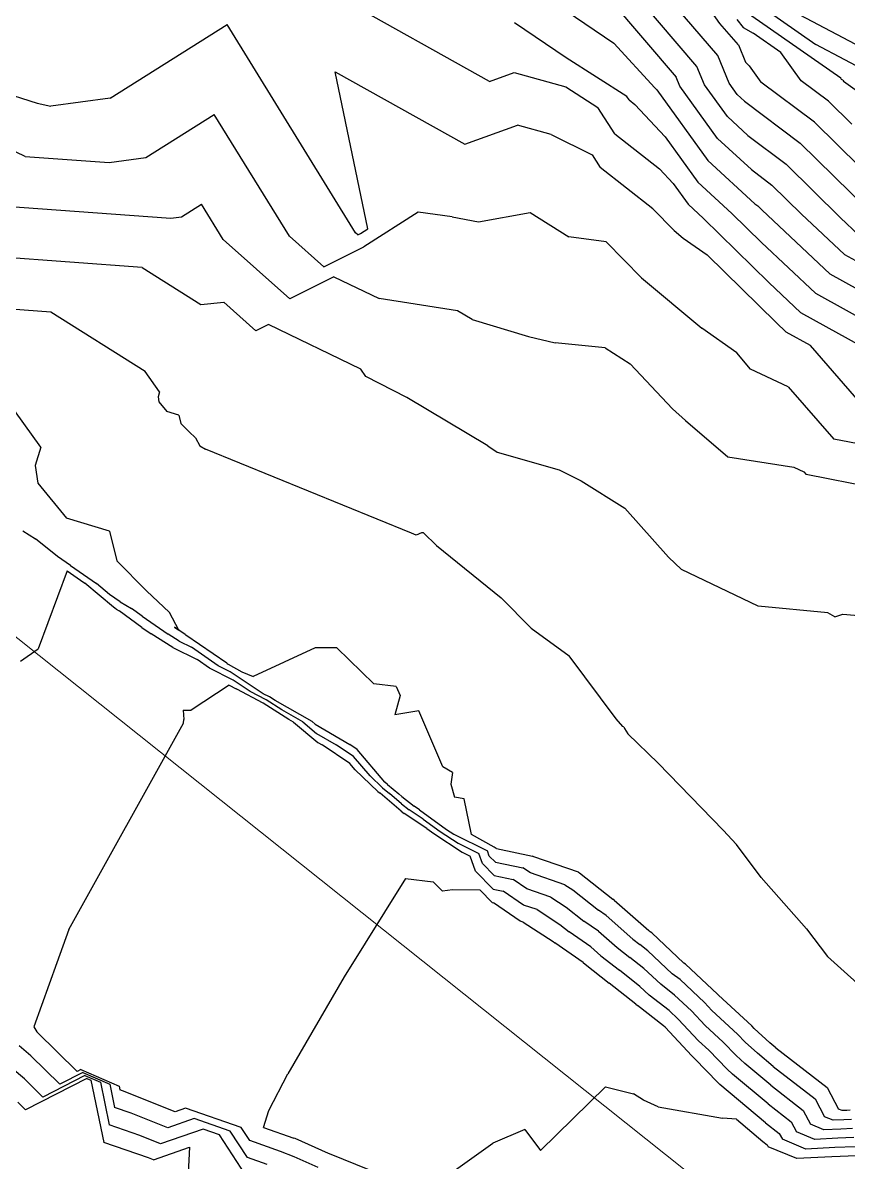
# Model space of a CAD drawing. Header units: metres. Extents: x -1120501 to 1198934, y -4928884 to 66998.
# Drawn here: x -1035.3 to -935.7, y -113.6 to 23.7 of the extents above; entities that cross this region are included whole.
import ezdxf

# ---------------------------------------------------------------- set-up
doc = ezdxf.new("R2010")
doc.units = ezdxf.units.M
doc.layers.add('CL', color=5, linetype='Continuous')
doc.layers.add('SURF2CONTOURS', color=7, linetype='Continuous', lineweight=0)

msp = doc.modelspace()

# ---------------------------------------------------------------- linework, layer by layer
at = {"color": 7, "lineweight": 0}
msp.add_circle((-684.64, 190.5), 66807.04, dxfattribs=at)
at = {"layer": 'CL', "linetype": 'Continuous', "lineweight": 0}
msp.add_lwpolyline([(-1067.58, 367.8), (-1082.93, 319.26), (-1104.11, 221.68), (-1108.39, 149.1), (-1119.85, 75.24), (-1093.53, -4.65), (-914.22, -147.32), (-825.87, -265.54), (-744.42, -314.86), (-442.72, -367.63), (-277.08, -412.37), (-43.5, -540.29), (86.31, -636.55), (247.28, -699.7), (413.51, -706.37), (555.05, -769.61), (597.29, -868.97), (635.37, -929.41), (778.63, -1023.65), (803.38, -1108.38), (824.32, -1155.97), (872.87, -1163.59)], dxfattribs=at)
at = {"layer": 'SURF2CONTOURS', "color": 4, "linetype": 'Continuous', "lineweight": -3}
for p, q in [((-953.99, 18.46, 263), (-965.11, 31.44, 263)), ((-951.2, 23.64, 264), (-956.44, 30.99, 264)), ((-978.99, 16.63, 261), (-1000.06, 28.43, 261)), ((-972.87, 27.28, 262), (-963.99, 21.26, 262)), ((-936.63, 17.02, 265), (-948.7, 25.45, 265)), ((-943.1, 25.48, 266), (-929.06, 18.05, 266)), ((-948.98, 21.04, 264), (-951.2, 23.64, 264)), ((-959.06, 15.88, 262), (-963.99, 21.26, 262)), ((-948.98, 21.04, 264), (-948.12, 18.97, 264)), ((-953.08, 16.25, 263), (-953.99, 18.46, 263)), ((-948.12, 18.97, 264), (-947.7, 18.52, 264)), ((-947.7, 18.52, 264), (-946.28, 16.57, 264)), ((-978.99, 16.63, 261), (-976.02, 17.71, 261)), ((-976.02, 17.71, 261), (-969.8, 15.97, 261)), ((-939.81, 11.73, 264), (-946.28, 16.57, 264)), ((-936.53, 16.88, 265), (-936.63, 17.02, 265)), ((-936.4, 16.78, 265), (-936.53, 16.88, 265)), ((-936.4, 16.78, 265), (-936.29, 16.67, 265)), ((-936.29, 16.67, 265), (-926.73, 9.76, 265)), ((-969.8, 15.97, 261), (-965.95, 13.51, 261)), ((-958.81, 15.62, 262), (-959.06, 15.88, 262)), ((-958.81, 15.62, 262), (-952.68, 7.13, 262)), ((-950.31, 12.41, 263), (-953.08, 16.25, 263)), ((-1020.44, 7.46, 260), (-1012.19, 12.67, 260)), ((-1003.13, -2.02, 260), (-1012.19, 12.67, 260)), ((-963.9, 10.34, 261), (-965.95, 13.51, 261)), ((-950.31, 12.41, 263), (-947.84, 10.13, 263)), ((-939.81, 11.73, 264), (-934.35, 6.35, 264)), ((-963.9, 10.34, 261), (-958.49, 6.09, 261)), ((-947.84, 10.13, 263), (-943.23, 6.68, 263)), ((-1034.99, 7.61, 260), (-1038.19, 9.12, 260)), ((-1034.99, 7.61, 260), (-1024.87, 6.87, 260)), ((-1024.87, 6.87, 260), (-1020.44, 7.46, 260)), ((-952.68, 7.13, 262), (-947.01, 1.9, 262)), ((-958.49, 6.09, 261), (-956.84, 4.32, 261)), ((-936.66, 0.2, 263), (-943.23, 6.68, 263)), ((-956.84, 4.32, 261), (-955.04, 1.84, 261)), ((-953.19, 0.14, 261), (-955.04, 1.84, 261)), ((-947.01, 1.9, 262), (-946.65, 1.63, 262)), ((-946.13, 1.12, 262), (-946.65, 1.63, 262)), ((-987.58, 0.89, 260), (-994.15, -3.29, 260)), ((-983.51, 0.34, 260), (-987.58, 0.89, 260)), ((-983.51, 0.34, 260), (-980.33, -0.3, 260)), ((-980.33, -0.3, 260), (-974.09, 0.84, 260)), ((-974.09, 0.84, 260), (-969.42, -2.08, 260)), ((-945.32, -7.61, 261), (-953.19, 0.14, 261)), ((-937.95, -6.55, 262), (-946.13, 1.12, 262)), ((-934.44, -1.88, 263), (-936.66, 0.2, 263)), ((-998.98, -5.71, 260), (-1003.13, -2.02, 260)), ((-964.92, -2.71, 260), (-969.42, -2.08, 260)), ((-964.92, -2.71, 260), (-960.66, -7.05, 260)), ((-998.98, -5.71, 260), (-994.15, -3.29, 260)), ((-1020.88, -5.78, 259), (-1040.75, -4.33, 259)), ((-1020.88, -5.78, 259), (-1013.81, -10.24, 259)), ((-937.95, -6.55, 262), (-931.11, -10.34, 262)), ((-960.66, -7.05, 260), (-953.39, -13.11, 260)), ((-945.32, -7.61, 261), (-941.46, -11.23, 261)), ((-1013.81, -10.24, 259), (-1011.04, -9.98, 259)), ((-1011.04, -9.98, 259), (-1007.16, -13.43, 259)), ((-932.24, -16.34, 261), (-941.46, -11.23, 261)), ((-1005.64, -12.67, 259), (-1007.16, -13.43, 259)), ((-994.49, -18.02, 259), (-1005.64, -12.67, 259)), ((-949.18, -16.05, 260), (-953.39, -13.11, 260)), ((-947.53, -18.04, 260), (-949.18, -16.05, 260)), ((-1033.1, -27.42, 258), (-1039.38, -18.75, 258)), ((-993.89, -18.92, 259), (-994.49, -18.02, 259)), ((-988.95, -21.45, 259), (-993.89, -18.92, 259)), ((-942.99, -20.16, 260), (-947.53, -18.04, 260)), ((-942.99, -20.16, 260), (-937.48, -26.46, 260)), ((-979.19, -27.27, 259), (-988.95, -21.45, 259)), ((-1033.1, -27.42, 258), (-1033.79, -29.63, 258)), ((-979.19, -27.27, 259), (-978.08, -28.05, 259)), ((-927.58, -28.42, 260), (-937.48, -26.46, 260)), ((-978.08, -28.05, 259), (-970.59, -30.18, 259)), ((-1033.79, -29.63, 258), (-1033.46, -31.79, 258)), ((-970.59, -30.18, 259), (-967.94, -31.49, 259)), ((-967.94, -31.49, 259), (-962.69, -34.8, 259)), ((-1033.46, -31.79, 258), (-1030.02, -36.01, 258)), ((-962.69, -34.8, 259), (-957.39, -40.69, 259)), ((-1024.8, -37.57, 258), (-1030.02, -36.01, 258)), ((-1024.8, -37.57, 258), (-1023.93, -41.14, 258)), ((-1023.93, -41.14, 258), (-1020.34, -44.75, 258)), ((-957.39, -40.69, 259), (-955.84, -42.19, 259)), ((-1029.92, -42.34, 257), (-1033.43, -51.75, 257)), ((-1029.92, -42.34, 257), (-1028.32, -43.46, 257)), ((-946.58, -46.62, 259), (-955.84, -42.19, 259)), ((-1028.32, -43.46, 257), (-1027.79, -43.82, 257)), ((-1024.35, -46.73, 257), (-1027.79, -43.82, 257)), ((-1020.34, -44.75, 258), (-1017.59, -47.38, 258)), ((-938.18, -47.42, 259), (-946.58, -46.62, 259)), ((-1024.01, -46.96, 257), (-1024.35, -46.73, 257)), ((-1024.01, -46.96, 257), (-1023.66, -47.17, 257)), ((-1020.91, -49.18, 257), (-1023.66, -47.17, 257)), ((-1016.44, -49.48, 258), (-1017.59, -47.38, 258)), ((-937.37, -47.88, 259), (-938.18, -47.42, 259)), ((-937.37, -47.88, 259), (-936.38, -47.58, 259)), ((-936.38, -47.58, 259), (-923.46, -48.69, 259)), ((-1020.91, -49.18, 257), (-1019.81, -49.95, 257)), ((-1016.99, -49.13, 258), (-1016.44, -49.48, 258)), ((-1015.7, -50.03, 258), (-1016.99, -49.13, 258)), ((-1017.18, -51.57, 257), (-1019.81, -49.95, 257)), ((-1015.66, -50.06, 258), (-1015.7, -50.03, 258)), ((-1015.66, -50.06, 258), (-1015.61, -50.08, 258)), ((-1010.65, -53.49, 258), (-1015.61, -50.08, 258)), ((-1035.53, -53.25, 257), (-1033.43, -51.75, 257)), ((-1017.18, -51.57, 257), (-1014.25, -53.04, 257)), ((-1000.03, -51.61, 258), (-1007.51, -55.07, 258)), ((-997.4, -51.61, 258), (-1000.03, -51.61, 258)), ((-992.95, -55.97, 258), (-997.4, -51.61, 258)), ((-1012.75, -54.07, 257), (-1014.25, -53.04, 257)), ((-1010.63, -53.5, 258), (-1010.65, -53.49, 258)), ((-1010.63, -53.5, 258), (-1010.49, -53.59, 258)), ((-1009.91, -55.53, 257), (-1012.75, -54.07, 257)), ((-1010.49, -53.59, 258), (-1008.86, -54.52, 258)), ((-1008.86, -54.52, 258), (-1007.51, -55.07, 258)), ((-1007.87, -56.87, 257), (-1009.91, -55.53, 257)), ((-990.23, -56.3, 258), (-992.95, -55.97, 258)), ((-990.23, -56.3, 258), (-989.75, -57.36, 258)), ((-1005.92, -57.9, 257), (-1007.87, -56.87, 257)), ((-989.75, -57.36, 258), (-990.42, -59.7, 258)), ((-1004.03, -59.11, 257), (-1005.92, -57.9, 257)), ((-1001.49, -60.56, 257), (-1004.03, -59.11, 257)), ((-987.5, -59.23, 258), (-990.42, -59.7, 258)), ((-984.63, -65.96, 258), (-987.5, -59.23, 258)), ((-1001.49, -60.56, 257), (-999.84, -61.94, 257)), ((-999.84, -61.94, 257), (-997.5, -63.31, 257)), ((-995.39, -64.71, 257), (-997.5, -63.31, 257)), ((-993.4, -67.06, 257), (-995.39, -64.71, 257)), ((-991.89, -68.5, 257), (-993.4, -67.06, 257)), ((-983.44, -66.64, 258), (-984.63, -65.96, 258)), ((-983.44, -66.64, 258), (-983.65, -68.04, 258)), ((-991.89, -68.5, 257), (-991.06, -69.2, 257)), ((-983.65, -68.04, 258), (-983.21, -69.63, 258)), ((-989.6, -70.42, 257), (-991.06, -69.2, 257)), ((-982.03, -69.82, 258), (-983.21, -69.63, 258)), ((-981.17, -74.12, 258), (-982.03, -69.82, 258)), ((-989.6, -70.42, 257), (-988.69, -71.14, 257)), ((-986.99, -72.26, 257), (-988.69, -71.14, 257)), ((-986.99, -72.26, 257), (-984.93, -73.75, 257)), ((-984.93, -73.75, 257), (-982.78, -75.17, 257)), ((-978.45, -75.66, 258), (-981.17, -74.12, 258)), ((-982.78, -75.17, 257), (-980.28, -76.42, 257)), ((-979.85, -77.62, 257), (-980.28, -76.42, 257)), ((-978.18, -75.8, 258), (-978.45, -75.66, 258)), ((-978.18, -75.81, 258), (-978.18, -75.8, 258)), ((-978.17, -75.82, 258), (-978.18, -75.81, 258)), ((-978.17, -75.82, 258), (-973.79, -76.73, 258)), ((-973.65, -76.82, 258), (-973.79, -76.73, 258)), ((-968.26, -78.67, 258), (-973.65, -76.82, 258)), ((-978.42, -79.08, 257), (-979.85, -77.62, 257)), ((-989.13, -79.44, 256), (-996.51, -91.29, 256)), ((-989.13, -79.44, 256), (-985.77, -79.81, 256)), ((-978.42, -79.08, 257), (-976.15, -79.55, 257)), ((-974.48, -80.69, 257), (-976.15, -79.55, 257)), ((-968.26, -78.67, 258), (-968.15, -78.74, 258)), ((-968.15, -78.74, 258), (-964.13, -81.92, 258)), ((-985.77, -79.81, 256), (-984.67, -80.94, 256)), ((-983.47, -80.78, 256), (-984.67, -80.94, 256)), ((-980.14, -80.84, 256), (-983.47, -80.78, 256)), ((-980.14, -80.84, 256), (-978.67, -82.33, 256)), ((-971.59, -81.68, 257), (-974.48, -80.69, 257)), ((-978.67, -82.33, 256), (-978.52, -82.36, 256)), ((-975.3, -84.56, 256), (-978.52, -82.36, 256)), ((-971.59, -81.68, 257), (-969.74, -82.88, 257)), ((-963.98, -82.02, 258), (-964.13, -81.92, 258)), ((-963.98, -82.02, 258), (-959.78, -85.71, 258)), ((-969.74, -82.88, 257), (-967.62, -84.55, 257)), ((-974.93, -84.69, 256), (-975.3, -84.56, 256)), ((-974.93, -84.69, 256), (-971.33, -87.02, 256)), ((-965.85, -85.77, 257), (-967.62, -84.55, 257)), ((-965.85, -85.77, 257), (-963.62, -87.73, 257)), ((-959.78, -85.71, 258), (-959.61, -85.84, 258)), ((-959.43, -85.99, 258), (-959.61, -85.84, 258)), ((-959.43, -85.99, 258), (-955.55, -89.61, 258)), ((-971.33, -87.02, 256), (-971.12, -87.18, 256)), ((-967.71, -89.53, 256), (-971.12, -87.18, 256)), ((-963.62, -87.73, 257), (-962.09, -88.94, 257)), ((-960.38, -90.28, 257), (-962.09, -88.94, 257)), ((-967.71, -89.53, 256), (-967.47, -89.74, 256)), ((-967.47, -89.74, 256), (-964.57, -92.04, 256)), ((-960.38, -90.28, 257), (-958.35, -92.18, 257)), ((-955.36, -89.76, 258), (-955.55, -89.61, 258)), ((-951.49, -93.37, 258), (-955.36, -89.76, 258)), ((-996.51, -91.29, 256), (-1003.3, -102.97, 256)), ((-961.33, -94.58, 256), (-964.57, -92.04, 256)), ((-956.68, -93.47, 257), (-958.35, -92.18, 257)), ((-951.37, -93.5, 258), (-951.49, -93.37, 258)), ((-961.33, -94.58, 256), (-961.14, -94.75, 256)), ((-958.01, -97.17, 256), (-961.14, -94.75, 256)), ((-954.65, -95.36, 257), (-956.68, -93.47, 257)), ((-951.37, -93.5, 258), (-947.36, -97.19, 258)), ((-952.99, -97.15, 257), (-954.65, -95.36, 257)), ((-957.81, -97.35, 256), (-958.01, -97.17, 256)), ((-954.61, -100.81, 256), (-957.81, -97.35, 256)), ((-952.99, -97.15, 257), (-950.82, -99.15, 257)), ((-947.07, -97.5, 258), (-947.36, -97.19, 258)), ((-947.07, -97.5, 258), (-945.18, -99.22, 258)), ((-1034.3, -100.78, 257), (-1035.7, -99.6, 257)), ((-949.26, -100.77, 257), (-950.82, -99.15, 257)), ((-944.46, -99.82, 258), (-945.18, -99.22, 258)), ((-944.46, -99.82, 258), (-938.29, -104.61, 258)), ((-1030.79, -104.22, 257), (-1034.3, -100.78, 257)), ((-954.61, -100.81, 256), (-954.28, -101.11, 256)), ((-951.44, -104.05, 256), (-954.28, -101.11, 256)), ((-949.26, -100.77, 257), (-948.2, -101.74, 257)), ((-1028.03, -102.8, 257), (-1030.79, -104.22, 257)), ((-1028.03, -102.8, 257), (-1024.78, -104.21, 257)), ((-1005.61, -107.38, 256), (-1003.3, -102.97, 256)), ((-945.09, -104.34, 257), (-948.2, -101.74, 257)), ((-1027.55, -103.52, 258), (-1034.93, -107.32, 258)), ((-1027.55, -103.52, 258), (-1027.05, -103.74, 258)), ((-1027.05, -103.74, 258), (-1025.49, -111.24, 258)), ((-1024.78, -104.21, 257), (-1024.2, -107.01, 257)), ((-951.44, -104.05, 256), (-951.21, -104.26, 256)), ((-945.72, -108.86, 256), (-951.21, -104.26, 256)), ((-945.09, -104.34, 257), (-941.18, -107.38, 257)), ((-938.29, -104.61, 258), (-936.91, -107.22, 258)), ((-1034.93, -107.32, 258), (-1035.86, -106.4, 258)), ((-1022.19, -107.71, 257), (-1024.2, -107.01, 257)), ((-1017.78, -109.48, 257), (-1022.19, -107.71, 257)), ((-1014.59, -108.37, 257), (-1017.78, -109.48, 257)), ((-1010.25, -109.87, 257), (-1014.59, -108.37, 257)), ((-1006.24, -109.43, 256), (-1005.61, -107.38, 256)), ((-941.18, -107.38, 257), (-940.3, -109.04, 257)), ((-936.46, -107.4, 258), (-936.91, -107.22, 258)), ((-935.9, -107.38, 258), (-936.46, -107.4, 258)), ((-935.52, -107.36, 258), (-935.9, -107.38, 258)), ((-1006.24, -109.43, 256), (-1002.58, -110.71, 256)), ((-945.72, -108.86, 256), (-944.06, -110.15, 256)), ((-938.66, -109.72, 257), (-940.3, -109.04, 257)), ((-936.63, -109.62, 257), (-938.66, -109.72, 257)), ((-935.21, -109.56, 257), (-936.63, -109.62, 257)), ((-1008.16, -113.07, 257), (-1010.25, -109.87, 257)), ((-1002.43, -110.77, 256), (-1002.58, -110.71, 256)), ((-998.39, -112.58, 256), (-1002.43, -110.77, 256)), ((-944.06, -110.15, 256), (-943.68, -110.86, 256)), ((-940.85, -112.03, 256), (-943.68, -110.86, 256)), ((-1020.11, -113.1, 258), (-1025.49, -111.24, 258)), ((-1019.53, -113.34, 258), (-1015.16, -111.81, 258)), ((-1015.16, -111.81, 258), (-1015.35, -114.93, 258)), ((-998.07, -112.68, 256), (-998.39, -112.58, 256)), ((-937.35, -111.86, 256), (-940.85, -112.03, 256)), ((-934.89, -111.76, 256), (-937.35, -111.86, 256)), ((-1019.53, -113.34, 258), (-1020.11, -113.1, 258)), ((-1005.79, -113.9, 257), (-1008.16, -113.07, 257)), ((-993.64, -114.48, 256), (-998.07, -112.68, 256))]:
    msp.add_line(p, q, dxfattribs=at)
at = {"layer": 'SURF2CONTOURS', "color": 2, "linetype": 'Continuous', "lineweight": -3}
for p, q in [((-951.48, 19.75, 263.5), (-958.15, 27.54, 263.5)), ((-950.19, 28.47, 265.5), (-939.64, 21.09, 265.5)), ((-964.38, 26.37, 262.5), (-956.5, 17.16, 262.5)), ((-1024.75, 14.61, 260.5), (-1010.64, 23.51, 260.5)), ((-995.16, -1.61, 260.5), (-1010.64, 23.51, 260.5)), ((-969.73, 19.47, 261.5), (-975.98, 23.71, 261.5)), ((-949.18, 24.12, 264.5), (-948.39, 23.15, 264.5)), ((-948.39, 23.15, 264.5), (-947.21, 22.44, 264.5)), ((-943.87, 20.11, 264.5), (-947.21, 22.44, 264.5)), ((-926.91, 14.35, 265.5), (-939.64, 21.09, 265.5)), ((-962.43, 14.81, 261.5), (-969.73, 19.47, 261.5)), ((-950.11, 16.42, 263.5), (-951.48, 19.75, 263.5)), ((-941.4, 16.73, 264.5), (-943.87, 20.11, 264.5)), ((-1044.68, 17.55, 260.5), (-1033.52, 14.02, 260.5)), ((-997.62, 17.81, 260.5), (-981.98, 9.06, 260.5)), ((-993.68, -1.13, 260.5), (-997.62, 17.81, 260.5)), ((-956.06, 16.09, 262.5), (-956.5, 17.16, 262.5)), ((-938.11, 14.26, 264.5), (-941.4, 16.73, 264.5)), ((-951.49, 9.77, 262.5), (-956.06, 16.09, 262.5)), ((-949.13, 15.06, 263.5), (-950.11, 16.42, 263.5)), ((-1033.52, 14.02, 260.5), (-1031.91, 13.66, 260.5)), ((-1024.75, 14.61, 260.5), (-1031.91, 13.66, 260.5)), ((-962.17, 14.41, 261.5), (-962.43, 14.81, 261.5)), ((-962.17, 14.41, 261.5), (-961.48, 13.87, 261.5)), ((-961.48, 13.87, 261.5), (-957.82, 9.97, 261.5)), ((-949.13, 15.06, 263.5), (-948.25, 14.25, 263.5)), ((-948.25, 14.25, 263.5), (-941.52, 9.21, 263.5)), ((-938.11, 14.26, 264.5), (-935.32, 11.51, 264.5)), ((-981.98, 9.06, 260.5), (-975.63, 11.36, 260.5)), ((-971.57, 10.23, 260.5), (-975.63, 11.36, 260.5)), ((-971.57, 10.23, 260.5), (-966.61, 7.79, 260.5)), ((-957.82, 9.97, 261.5), (-953.86, 4.48, 261.5)), ((-951.49, 9.77, 262.5), (-947.42, 6.02, 262.5)), ((-941.52, 9.21, 263.5), (-933.39, 1.19, 263.5)), ((-966.61, 7.79, 260.5), (-965.63, 6.28, 260.5)), ((-959.28, 1.28, 260.5), (-965.63, 6.28, 260.5)), ((-947.42, 6.02, 262.5), (-944.94, 4.15, 262.5)), ((-949.77, 0.72, 261.5), (-953.86, 4.48, 261.5)), ((-941.39, 0.66, 262.5), (-944.94, 4.15, 262.5)), ((-1037.87, 1.64, 259.5), (-1017.41, 0.15, 259.5)), ((-1016.12, 0.32, 259.5), (-1013.73, 1.83, 259.5)), ((-1011.11, -2.43, 259.5), (-1013.73, 1.83, 259.5)), ((-1017.41, 0.15, 259.5), (-1016.12, 0.32, 259.5)), ((-956.71, -1.33, 260.5), (-959.28, 1.28, 260.5)), ((-946.21, -2.79, 261.5), (-949.77, 0.72, 261.5)), ((-936.2, -4.21, 262.5), (-941.39, 0.66, 262.5)), ((-994.57, -1.7, 260.5), (-993.68, -1.13, 260.5)), ((-956.71, -1.33, 260.5), (-955.63, -2.23, 260.5)), ((-1003.07, -9.57, 259.5), (-1011.11, -2.43, 259.5)), ((-994.89, -1.86, 260.5), (-995.16, -1.61, 260.5)), ((-994.89, -1.86, 260.5), (-994.57, -1.7, 260.5)), ((-955.63, -2.23, 260.5), (-952.74, -4.25, 260.5)), ((-946.21, -2.79, 261.5), (-939.7, -8.89, 261.5)), ((-952.74, -4.25, 260.5), (-944.43, -12.42, 260.5)), ((-936.2, -4.21, 262.5), (-931.85, -6.62, 262.5)), ((-997.77, -6.92, 259.5), (-1003.07, -9.57, 259.5)), ((-997.77, -6.92, 259.5), (-992.29, -9.54, 259.5)), ((-982.87, -11, 259.5), (-992.29, -9.54, 259.5)), ((-939.7, -8.89, 261.5), (-930.38, -14.06, 261.5)), ((-1031.88, -11.16, 258.5), (-1043.63, -10.31, 258.5)), ((-1020.52, -18.33, 258.5), (-1031.88, -11.16, 258.5)), ((-981.09, -12.06, 259.5), (-982.87, -11, 259.5)), ((-981.09, -12.06, 259.5), (-974.28, -14.11, 259.5)), ((-944.43, -12.42, 260.5), (-943.21, -13.56, 260.5)), ((-940.3, -15.18, 260.5), (-943.21, -13.56, 260.5)), ((-974.28, -14.11, 259.5), (-971.08, -14.88, 259.5)), ((-965.04, -15.45, 259.5), (-971.08, -14.88, 259.5)), ((-965.04, -15.45, 259.5), (-962.03, -17.39, 259.5)), ((-934.16, -22.2, 260.5), (-940.3, -15.18, 260.5)), ((-962.03, -17.39, 259.5), (-956.91, -22.81, 259.5)), ((-1018.77, -20.75, 258.5), (-1020.52, -18.33, 258.5)), ((-1018.77, -20.75, 258.5), (-1018.96, -21.36, 258.5)), ((-1018.96, -21.36, 258.5), (-1018.87, -21.97, 258.5)), ((-1018.87, -21.97, 258.5), (-1017.91, -23.14, 258.5)), ((-1016.46, -23.58, 258.5), (-1017.91, -23.14, 258.5)), ((-955.38, -24.22, 259.5), (-956.91, -22.81, 259.5)), ((-1016.46, -23.58, 258.5), (-1016.22, -24.57, 258.5)), ((-1016.22, -24.57, 258.5), (-1015.22, -25.58, 258.5)), ((-955.38, -24.22, 259.5), (-950.24, -28.6, 259.5)), ((-1015.22, -25.58, 258.5), (-1014.45, -26.31, 258.5)), ((-1014.45, -26.31, 258.5), (-1013.92, -27.27, 258.5)), ((-1013.92, -27.27, 258.5), (-1013.26, -27.69, 258.5)), ((-988.4, -37.79, 258.5), (-1013.26, -27.69, 258.5)), ((-950.24, -28.6, 259.5), (-942.3, -29.83, 259.5)), ((-942.3, -29.83, 259.5), (-941.08, -30.4, 259.5)), ((-941.08, -30.4, 259.5), (-940.79, -30.73, 259.5)), ((-926.59, -33.53, 259.5), (-940.79, -30.73, 259.5)), ((-1035.27, -37.53, 257.5), (-1033.75, -38.49, 257.5)), ((-988.11, -37.94, 258.5), (-988.4, -37.79, 258.5)), ((-987.82, -38.06, 258.5), (-988.11, -37.94, 258.5)), ((-987.18, -37.76, 258.5), (-987.82, -38.06, 258.5)), ((-986.95, -37.76, 258.5), (-987.18, -37.76, 258.5)), ((-986.95, -37.76, 258.5), (-985.37, -39.31, 258.5)), ((-1031.08, -40.63, 257.5), (-1033.75, -38.49, 257.5)), ((-985.37, -39.31, 258.5), (-977.58, -45.59, 258.5)), ((-1029.53, -41.72, 257.5), (-1031.08, -40.63, 257.5)), ((-1029.53, -41.72, 257.5), (-1026.39, -43.86, 257.5)), ((-1024.82, -45.18, 257.5), (-1026.39, -43.86, 257.5)), ((-1023.54, -46.06, 257.5), (-1024.82, -45.18, 257.5)), ((-1023.54, -46.06, 257.5), (-1022.17, -46.87, 257.5)), ((-977.58, -45.59, 258.5), (-973.98, -49.24, 258.5)), ((-1020.87, -47.82, 257.5), (-1022.17, -46.87, 257.5)), ((-1020.87, -47.82, 257.5), (-1017.75, -49.99, 257.5)), ((-973.98, -49.24, 258.5), (-969.37, -52.57, 258.5)), ((-1016.42, -50.81, 257.5), (-1017.75, -49.99, 257.5)), ((-1016.42, -50.81, 257.5), (-1014.93, -51.56, 257.5)), ((-1011.7, -53.78, 257.5), (-1014.93, -51.56, 257.5)), ((-963.72, -60.2, 258.5), (-969.37, -52.57, 258.5)), ((-1010.27, -54.51, 257.5), (-1011.7, -53.78, 257.5)), ((-1006.27, -57.15, 257.5), (-1010.27, -54.51, 257.5)), ((-1010.38, -56.12, 256.5), (-1014.97, -59.12, 256.5)), ((-1010.38, -56.12, 256.5), (-1009.55, -56.55, 256.5)), ((-1009.48, -56.59, 256.5), (-1009.55, -56.55, 256.5)), ((-1006.3, -58.28, 256.5), (-1009.48, -56.59, 256.5)), ((-1005.54, -57.53, 257.5), (-1006.27, -57.15, 257.5)), ((-1004.84, -57.98, 257.5), (-1005.54, -57.53, 257.5)), ((-1003.21, -60.25, 256.5), (-1006.3, -58.28, 256.5)), ((-1000.38, -60.52, 257.5), (-1004.84, -57.98, 257.5)), ((-1015.94, -59.12, 256.5), (-1014.97, -59.12, 256.5)), ((-1015.94, -59.12, 256.5), (-1015.87, -60.27, 256.5)), ((-1015.91, -60.71, 256.5), (-1015.87, -60.27, 256.5)), ((-1002.61, -60.6, 256.5), (-1003.21, -60.25, 256.5)), ((-962.92, -61.1, 258.5), (-963.72, -60.2, 258.5)), ((-1029.72, -85.57, 256.5), (-1015.91, -60.71, 256.5)), ((-1002.61, -60.6, 256.5), (-999.68, -63.03, 256.5)), ((-1000.38, -60.52, 257.5), (-1000, -60.84, 257.5)), ((-1000, -60.84, 257.5), (-995.82, -63.28, 257.5)), ((-962.8, -61.14, 258.5), (-962.92, -61.1, 258.5)), ((-962.8, -61.14, 258.5), (-962.71, -61.36, 258.5)), ((-962.71, -61.36, 258.5), (-962.31, -62, 258.5)), ((-999.68, -63.03, 256.5), (-999.18, -63.33, 256.5)), ((-962.31, -62, 258.5), (-958.67, -65.52, 258.5)), ((-995.84, -65.55, 256.5), (-999.18, -63.33, 256.5)), ((-994.95, -63.86, 257.5), (-995.82, -63.28, 257.5)), ((-991.61, -67.8, 257.5), (-994.95, -63.86, 257.5)), ((-995.19, -66.32, 256.5), (-995.84, -65.55, 256.5)), ((-958.67, -65.52, 258.5), (-950.83, -73.6, 258.5)), ((-992.47, -68.92, 256.5), (-995.19, -66.32, 256.5)), ((-991.31, -68.08, 257.5), (-991.61, -67.8, 257.5)), ((-991.31, -68.08, 257.5), (-989.94, -69.23, 257.5)), ((-992.47, -68.92, 256.5), (-992.18, -69.16, 256.5)), ((-989.63, -71.31, 256.5), (-992.18, -69.16, 256.5)), ((-989.58, -69.54, 257.5), (-989.94, -69.23, 257.5)), ((-989.58, -69.54, 257.5), (-988.09, -70.7, 257.5)), ((-989.63, -71.31, 256.5), (-989.28, -71.58, 256.5)), ((-987.43, -71.13, 257.5), (-988.09, -70.7, 257.5)), ((-987.43, -71.13, 257.5), (-984.18, -73.5, 257.5)), ((-986.54, -73.39, 256.5), (-989.28, -71.58, 256.5)), ((-986.54, -73.39, 256.5), (-985.69, -74.01, 256.5)), ((-985.69, -74.01, 256.5), (-982.28, -76.26, 256.5)), ((-984.18, -73.5, 257.5), (-983.28, -74.09, 257.5)), ((-983.28, -74.09, 257.5), (-979.23, -76.11, 257.5)), ((-950.83, -73.6, 258.5), (-949.2, -75.31, 258.5)), ((-946.22, -79.3, 258.5), (-949.2, -75.31, 258.5)), ((-982.28, -76.26, 256.5), (-981.33, -76.73, 256.5)), ((-980.69, -78.53, 256.5), (-981.33, -76.73, 256.5)), ((-979.02, -76.72, 257.5), (-979.23, -76.11, 257.5)), ((-978.29, -77.45, 257.5), (-979.02, -76.72, 257.5)), ((-978.29, -77.45, 257.5), (-974.97, -78.14, 257.5)), ((-974.06, -78.76, 257.5), (-974.97, -78.14, 257.5)), ((-978.55, -80.7, 256.5), (-980.69, -78.53, 256.5)), ((-969.92, -80.17, 257.5), (-974.06, -78.76, 257.5)), ((-940.77, -85.49, 258.5), (-946.22, -79.3, 258.5)), ((-978.55, -80.7, 256.5), (-977.34, -80.95, 256.5)), ((-974.89, -82.63, 256.5), (-977.34, -80.95, 256.5)), ((-969.92, -80.17, 257.5), (-968.94, -80.81, 257.5)), ((-968.94, -80.81, 257.5), (-965.87, -83.24, 257.5)), ((-973.26, -83.18, 256.5), (-974.89, -82.63, 256.5)), ((-973.26, -83.18, 256.5), (-970.53, -84.95, 256.5)), ((-964.92, -83.9, 257.5), (-965.87, -83.24, 257.5)), ((-970.53, -84.95, 256.5), (-969.37, -85.87, 256.5)), ((-964.92, -83.9, 257.5), (-961.7, -86.72, 257.5)), ((-1029.72, -85.57, 256.5), (-1031.17, -89.59, 256.5)), ((-966.78, -87.65, 256.5), (-969.37, -85.87, 256.5)), ((-940.77, -85.49, 258.5), (-938.24, -88.84, 258.5)), ((-966.78, -87.65, 256.5), (-965.55, -88.73, 256.5)), ((-961.7, -86.72, 257.5), (-960.85, -87.39, 257.5)), ((-959.9, -88.14, 257.5), (-960.85, -87.39, 257.5)), ((-965.55, -88.73, 256.5), (-963.33, -90.49, 256.5)), ((-959.9, -88.14, 257.5), (-956.95, -90.9, 257.5)), ((-927.91, -98.13, 258.5), (-938.24, -88.84, 258.5)), ((-1031.17, -89.59, 256.5), (-1033.93, -97.32, 256.5)), ((-960.85, -92.43, 256.5), (-963.33, -90.49, 256.5)), ((-956.02, -91.61, 257.5), (-956.95, -90.9, 257.5)), ((-953.07, -94.37, 257.5), (-956.02, -91.61, 257.5)), ((-960.85, -92.43, 256.5), (-959.75, -93.47, 256.5)), ((-957.34, -95.32, 256.5), (-959.75, -93.47, 256.5)), ((-952.18, -95.32, 257.5), (-953.07, -94.37, 257.5)), ((-956.23, -96.36, 256.5), (-957.34, -95.32, 256.5)), ((-952.18, -95.32, 257.5), (-949.09, -98.17, 257.5)), ((-1033.93, -97.32, 256.5), (-1033.59, -97.91, 256.5)), ((-953.8, -98.98, 256.5), (-956.23, -96.36, 256.5)), ((-1033.52, -97.96, 256.5), (-1033.59, -97.91, 256.5)), ((-1028.72, -102.67, 256.5), (-1033.52, -97.96, 256.5)), ((-948.16, -99.14, 257.5), (-949.09, -98.17, 257.5)), ((-953.8, -98.98, 256.5), (-952.55, -100.13, 256.5)), ((-950.35, -102.41, 256.5), (-952.55, -100.13, 256.5)), ((-948.16, -99.14, 257.5), (-946.69, -100.48, 257.5)), ((-1035.08, -103.59, 257.5), (-1037.81, -101.3, 257.5)), ((-944.78, -102.08, 257.5), (-946.69, -100.48, 257.5)), ((-1028.27, -102.44, 256.5), (-1028.72, -102.67, 256.5)), ((-1028.27, -102.44, 256.5), (-1023.65, -104.45, 256.5)), ((-950.35, -102.41, 256.5), (-949.71, -103, 256.5)), ((-945.41, -106.6, 256.5), (-949.71, -103, 256.5)), ((-944.78, -102.08, 257.5), (-939.73, -106, 257.5)), ((-1032.86, -105.77, 257.5), (-1035.08, -103.59, 257.5)), ((-1027.79, -103.16, 257.5), (-1032.86, -105.77, 257.5)), ((-1027.79, -103.16, 257.5), (-1025.92, -103.98, 257.5)), ((-1025.92, -103.98, 257.5), (-1024.85, -109.12, 257.5)), ((-1023.65, -104.45, 256.5), (-1023.56, -104.9, 256.5)), ((-1023.23, -105.01, 256.5), (-1023.56, -104.9, 256.5)), ((-1016.9, -107.56, 256.5), (-1023.23, -105.01, 256.5)), ((-965.01, -104.55, 255.5), (-972.83, -112.2, 255.5)), ((-965.01, -104.55, 255.5), (-961.62, -105.37, 255.5)), ((-960.44, -106.13, 255.5), (-961.62, -105.37, 255.5)), ((-958.67, -106.93, 255.5), (-960.44, -106.13, 255.5)), ((-958.67, -106.93, 255.5), (-950.89, -108.33, 255.5)), ((-945.41, -106.6, 256.5), (-942.62, -108.77, 256.5)), ((-939.73, -106, 257.5), (-938.6, -108.13, 257.5)), ((-1015.64, -107.12, 256.5), (-1016.9, -107.56, 256.5)), ((-1008.94, -109.43, 256.5), (-1015.64, -107.12, 256.5)), ((-949.22, -108.45, 255.5), (-950.89, -108.33, 255.5)), ((-949.22, -108.45, 255.5), (-946.04, -111.12, 255.5)), ((-937.56, -108.56, 257.5), (-938.6, -108.13, 257.5)), ((-935.36, -108.46, 257.5), (-936.26, -108.5, 257.5)), ((-1021.15, -110.41, 257.5), (-1024.85, -109.12, 257.5)), ((-1013.54, -109.63, 257.5), (-1018.66, -111.41, 257.5)), ((-1011.56, -110.31, 257.5), (-1013.54, -109.63, 257.5)), ((-1007.91, -111, 256.5), (-1008.94, -109.43, 256.5)), ((-974.75, -109.68, 255.5), (-978.58, -111.33, 255.5)), ((-974.75, -109.68, 255.5), (-972.83, -112.2, 255.5)), ((-942.62, -108.77, 256.5), (-941.99, -109.95, 256.5)), ((-936.26, -108.5, 257.5), (-937.56, -108.56, 257.5)), ((-1018.66, -111.41, 257.5), (-1021.15, -110.41, 257.5)), ((-1008.41, -115.14, 257.5), (-1011.56, -110.31, 257.5)), ((-1004.18, -112.31, 256.5), (-1007.91, -111, 256.5)), ((-946.04, -111.12, 255.5), (-945.5, -111.54, 255.5)), ((-939.75, -110.87, 256.5), (-941.99, -109.95, 256.5)), ((-936.99, -110.74, 256.5), (-939.75, -110.87, 256.5)), ((-935.05, -110.66, 256.5), (-936.99, -110.74, 256.5)), ((-1002.54, -112.98, 256.5), (-1004.18, -112.31, 256.5)), ((-983.08, -114.54, 255.5), (-978.58, -111.33, 255.5)), ((-945.5, -111.54, 255.5), (-945.38, -111.77, 255.5)), ((-941.95, -113.18, 255.5), (-945.38, -111.77, 255.5)), ((-999.66, -114.26, 256.5), (-1002.54, -112.98, 256.5)), ((-937.71, -112.97, 255.5), (-941.95, -113.18, 255.5)), ((-934.74, -112.86, 255.5), (-937.71, -112.97, 255.5))]:
    msp.add_line(p, q, dxfattribs=at)

doc.saveas('drawing.dxf')
